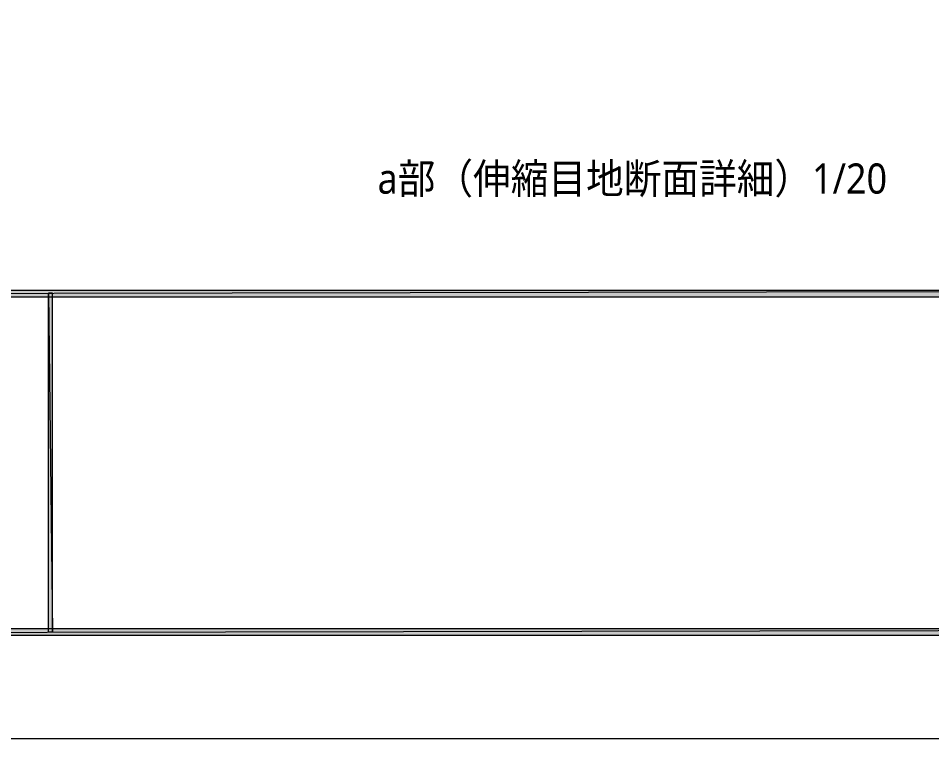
# Model space of a CAD drawing. Header units: millimetres. Extents: x 0 to 420, y 0 to 297.
# Drawn here: x 206.8 to 301.2, y 0 to 74.4 of the extents above; entities that cross this region are included whole.
import ezdxf
from ezdxf.enums import TextEntityAlignment as Align

# ---------------------------------------------------------------- set-up
doc = ezdxf.new("R2010")
doc.units = ezdxf.units.MM
doc.styles.add('kst32b', font='NotoSansJP-Variable.ttf')

msp = doc.modelspace()

# ---------------------------------------------------------------- hatches: boundary and pattern name
h = msp.add_hatch(color=7)
h.paths.add_polyline_path([(393.827, 11.345), (394.525, 10.647), (393.827, 45.635), (393.827, 11.345)])
h.paths.add_polyline_path([(394.525, 10.647), (393.827, 45.635), (394.525, 46.334), (394.525, 10.647)])
h.paths.add_polyline_path([(393.827, 45.635), (394.525, 46.334), (26.522, 45.635), (393.827, 45.635)])
h.paths.add_polyline_path([(394.525, 46.334), (26.522, 45.635), (25.823, 46.334), (394.525, 46.334)])
h.paths.add_polyline_path([(26.522, 45.635), (25.823, 46.334), (26.522, 11.345), (26.522, 45.635)])
h.paths.add_polyline_path([(25.823, 46.334), (26.522, 11.345), (25.823, 10.647), (25.823, 46.334)])
h.paths.add_polyline_path([(26.522, 11.345), (25.823, 10.647), (393.827, 11.345), (26.522, 11.345)])
h.paths.add_polyline_path([(25.823, 10.647), (393.827, 11.345), (394.525, 10.647), (25.823, 10.647)])
h = msp.add_hatch(color=7)
h.paths.add_polyline_path([(210.376, 45.995), (209.973, 45.995), (210.376, 10.986), (210.376, 45.995)])
h.paths.add_polyline_path([(209.973, 45.995), (210.376, 10.986), (209.973, 10.986), (209.973, 45.995)])

# ---------------------------------------------------------------- linework, layer by layer
at = {"lineweight": 13}
msp.add_lwpolyline([(0.191, 0), (0.191, 296.968), (420.158, 296.968), (420.158, 0)], close=True, dxfattribs=at)
at = {"lineweight": 0}
for points in [[(394.525, 46.334), (26.522, 45.635), (25.823, 46.334)], [(393.827, 45.635), (394.525, 46.334), (26.522, 45.635)], [(210.376, 45.995), (209.973, 45.995), (210.376, 10.986)], [(209.973, 45.995), (210.376, 10.986), (209.973, 10.986)], [(26.522, 11.345), (25.823, 10.647), (393.827, 11.345)], [(25.823, 10.647), (393.827, 11.345), (394.525, 10.647)]]:
    msp.add_lwpolyline(points, close=True, dxfattribs=at)

# ---------------------------------------------------------------- texts
at = {"style": 'kst32b'}
msp.add_text('a部（伸縮目地断面詳細）1/20', height=3.1187, dxfattribs=at).set_placement((243.946, 56.282), (296.574, 56.282), align=Align.FIT)

doc.saveas('drawing.dxf')
